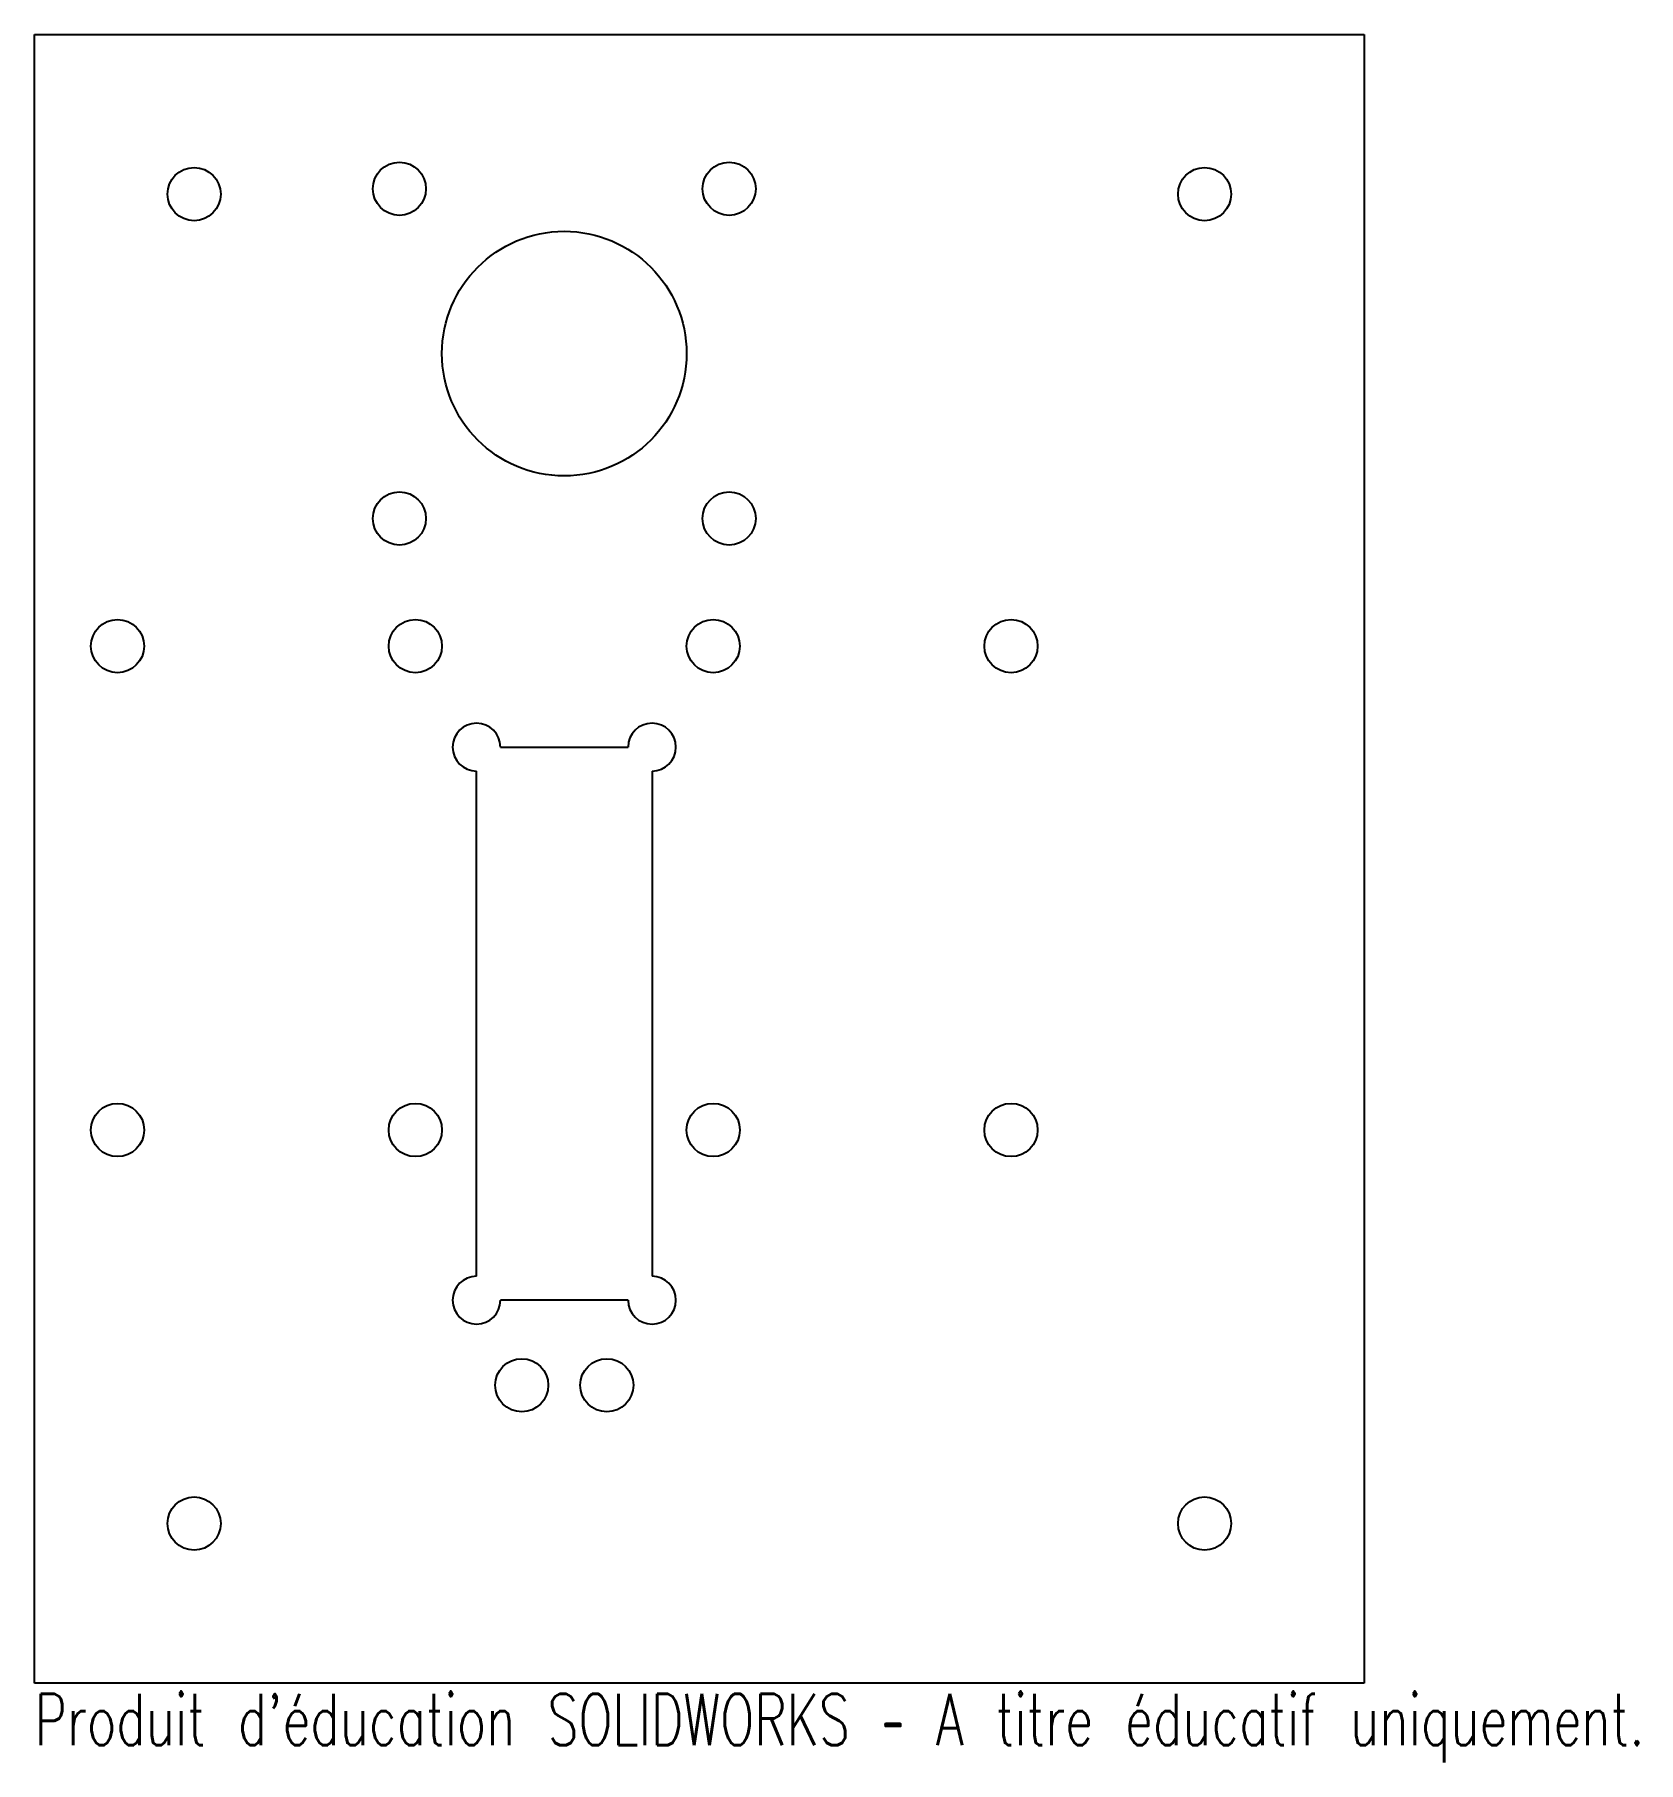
# Model space of a CAD drawing. Header units: millimetres. Extents: x -62 to 88, y -7 to 155.
import ezdxf

# ---------------------------------------------------------------- set-up
doc = ezdxf.new("R2010")
doc.units = ezdxf.units.MM
doc.styles.add('SLDTEXTSTYLE0', font='TXT', dxfattribs={"width": 0.7, "bigfont": 'bigfont'})

msp = doc.modelspace()

# ---------------------------------------------------------------- linework, layer by layer
at = {"color": 7, "linetype": 'Continuous', "lineweight": 25}
for p, q in [((-62.5, 155), (62.5, 155)), ((-62.5, 0), (-62.5, 155)), ((62.5, 155), (62.5, 0)), ((-18.7, 88), (-6.7, 88)), ((-20.95, 38.25), (-20.95, 85.75)), ((-4.45, 85.75), (-4.45, 38.25)), ((-6.7, 36), (-18.7, 36)), ((62.5, 0), (-62.5, 0))]:
    msp.add_line(p, q, dxfattribs=at)
for centre, radius in [((-28.2, 140.5), 2.5), ((2.8, 140.5), 2.5), ((-47.5, 140), 2.5), ((47.5, 140), 2.5), ((-12.7, 125), 11.5), ((-28.2, 109.5), 2.5), ((2.8, 109.5), 2.5), ((-54.7, 97.5), 2.5), ((-26.7, 97.5), 2.5), ((1.3, 97.5), 2.5), ((29.3, 97.5), 2.5), ((-54.7, 52), 2.5), ((-26.7, 52), 2.5), ((1.3, 52), 2.5), ((29.3, 52), 2.5), ((-16.7, 28), 2.5), ((-8.7, 28), 2.5), ((-47.5, 15), 2.5), ((47.5, 15), 2.5)]:
    msp.add_circle(centre, radius, dxfattribs=at)
for centre, start, end in [((-20.95, 88), 0, 270), ((-4.45, 88), 270, 180), ((-20.95, 36), 90, 0), ((-4.45, 36), 180, 90)]:
    msp.add_arc(centre, 2.25, start, end, dxfattribs=at)

# ---------------------------------------------------------------- texts
at = {"color": 7, "linetype": 'Continuous', "insert": (-62.5, -1.02), "char_height": 4.8336, "attachment_point": 1, "style": 'SLDTEXTSTYLE0'}
msp.add_mtext("Produit d'éducation SOLIDWORKS – A titre éducatif uniquement.", dxfattribs=at)

doc.saveas('drawing.dxf')
